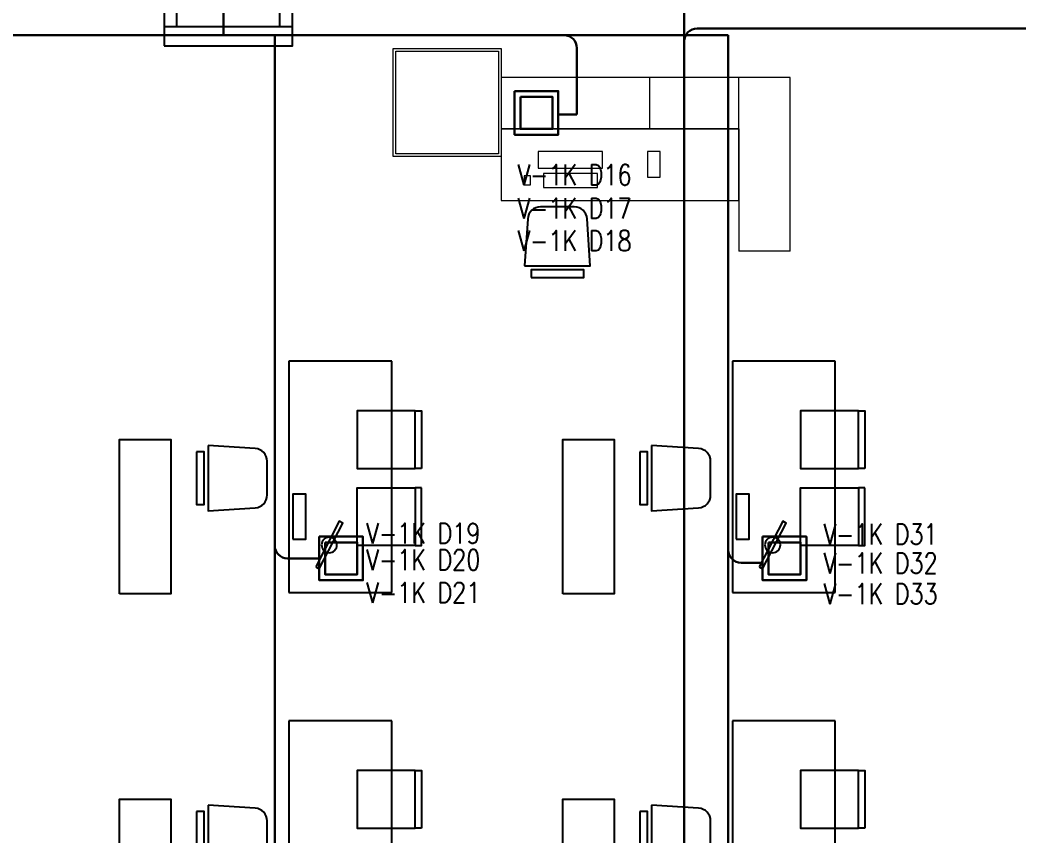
# Model space of a CAD drawing. Extents: x -1073 to 35213, y -1180 to 6950.
# Drawn here: x 17308 to 18086, y 1882 to 2517 of the extents above; entities that cross this region are included whole.
import ezdxf

# ---------------------------------------------------------------- set-up
doc = ezdxf.new("R2010")
doc.units = 0
doc.header["$LTSCALE"] = 25
doc.layers.get('0').update_dxf_attribs({"color": 9, "lineweight": 9})
for name, color, linetype, lineweight in [('01', 9, 'Continuous', 9), ('05', 9, 'Continuous', 9), ('14', 9, 'Continuous', 9), ('DATA SARI', 30, 'Continuous', 30), ('DATA TAVAN', 160, 'Continuous', 30), ('E-YAZI', 7, 'Continuous', 30)]:
    doc.layers.add(name, color=color, linetype=linetype, lineweight=lineweight)
doc.styles.add('E-YAZI', font='txttw.shx')

# ---------------------------------------------------------------- blocks, each defined once
blk = doc.blocks.new('p-kolon-80x80-vw')
at = {"layer": '01'}
blk.add_lwpolyline([(-40, -40), (-40, 40), (40, 40), (40, -40)], close=True, dxfattribs=at)
blk = doc.blocks.new('m-çalışma dolap modül')
at = {"lineweight": -3, "ltscale": 0.5}
blk.add_lwpolyline([(0, 40), (120, 40), (120, 0), (0, 0)], close=True, dxfattribs=at)
blk = doc.blocks.new('m-vw-sandalye-02')
at = {"lineweight": -3, "ltscale": 0.5}
for points in [[(-22.5, 0), (-22.5, -5), (22.5, -5), (22.5, 0)], [(-22.5, -5), (22.5, -5), (22.5, -50), (-22.5, -50)]]:
    blk.add_lwpolyline(points, close=True, dxfattribs=at)
blk = doc.blocks.new('m-vw-sandalye')
at = {"lineweight": -3, "ltscale": 0.5}
blk.add_lwpolyline([(-20.5, 0), (20.5, 0), (20.5, -6), (-20.5, -6)], close=True, dxfattribs=at)
blk.add_lwpolyline([(-25.5, -9), (25.5, -9), (23.11, -45.65, -0.395265), (13.13, -55), (-13.13, -55, -0.395265), (-23.11, -45.65)], format="xyb", close=True, dxfattribs=at)
blk = doc.blocks.new('m-vw-çalışma-p-01')
at = {"lineweight": -3, "ltscale": 0.5}
for p, q in [((11.93, 179.03), (91.93, 179.03)), ((11.93, -0.97), (11.93, 179.03)), ((91.93, 179.03), (91.93, -0.97)), ((91.93, -0.97), (11.93, -0.97))]:
    blk.add_line(p, q, dxfattribs=at)
for points in [[(32.8, 159.16), (35.47, 160.53), (53.74, 124.95), (51.08, 123.58)], [(15, 137.5), (25, 137.5), (25, 102.5), (15, 102.5)]]:
    blk.add_lwpolyline(points, close=True, dxfattribs=at)
blk.add_circle((43.27, 142.05), 6, dxfattribs=at)
at = {"lineweight": -3, "ltscale": 0.5, "xscale": -1, "rotation": 270}
blk.add_blockref('m-vw-sandalye-02', (115, 120), dxfattribs=at)
at = {"lineweight": -3, "rotation": 90}
blk.add_blockref('m-vw-sandalye', (-60, 90), dxfattribs=at)
at = {"lineweight": -3, "ltscale": 0.5, "rotation": 270}
blk.add_blockref('m-vw-sandalye-02', (115, 60), dxfattribs=at)
blk = doc.blocks.new('m-vw-tekli koltuk')
at = {"lineweight": -3, "ltscale": 0.5}
blk.add_lwpolyline([(-50, 0), (50, 0), (50, -80), (-50, -80)], close=True, dxfattribs=at)
for points in [[(-50, -15), (-50, -15), (50, -15)], [(-40, -15), (-40, -15), (-40, -80)], [(40, -15), (40, -15), (40, -80)]]:
    blk.add_lwpolyline(points, dxfattribs=at)
blk = doc.blocks.new('m-vw-bilgisayar-2')
for points in [[(38, 60), (18, 60), (18, 70), (38, 70)], [(25, 25), (38, 25), (38, -25), (25, -25)], [(10, 21), (21, 21), (21, -21), (10, -21)], [(12, -31), (19, -31), (19, -36), (12, -36)]]:
    blk.add_lwpolyline(points, close=True)
blk = doc.blocks.new('E-DÖŞEME BUAT')
at = {"layer": 'E-YAZI', "color": 5}
for points in [[(-34, 34), (0, 34), (0, 0), (-34, 0)], [(-29.5, 29.5), (-4.5, 29.5), (-4.5, 4.5), (-29.5, 4.5)]]:
    blk.add_lwpolyline(points, close=True, dxfattribs=at)

msp = doc.modelspace()

# ---------------------------------------------------------------- linework, layer by layer
at = {"layer": '05'}
for p, q in [((17798.45, 2431.99), (17798.45, 2471.99)), ((17867.84, 2431.99), (17867.84, 2471.99)), ((17907.84, 2336.99), (17867.84, 2336.99))]:
    msp.add_line(p, q, dxfattribs=at)
msp.add_lwpolyline([(17907.84, 2336.99), (17907.84, 2471.99), (17682.84, 2471.99), (17682.84, 2431.99), (17867.84, 2431.99), (17867.84, 2336.99)], dxfattribs=at)
msp.add_lwpolyline([(17682.84, 2431.99), (17682.84, 2376.39), (17867.84, 2376.39), (17867.84, 2431.99)], close=True, dxfattribs=at)
at = {"layer": '14'}
msp.add_lwpolyline([(17598.84, 2494.5), (17682.84, 2494.5), (17682.84, 2410.5), (17598.84, 2410.5)], close=True, dxfattribs=at)
at = {"layer": 'DATA SARI'}
for p, q in [((17466.85, 2533.48), (17466.85, 2504.97)), ((17466.85, 2504.97), (17115.14, 2504.97)), ((17466.85, 2504.97), (17731.79, 2504.97)), ((17506.63, 2504.97), (17506.63, 2107.72)), ((17731.79, 2504.97), (17859.58, 2504.97)), ((17859.58, 2504.97), (17859.58, 2104.37)), ((17741.79, 2494.97), (17741.79, 2443.12)), ((17727.34, 2443.12), (17741.79, 2443.12)), ((17506.63, 2112.72), (17506.63, 1826.31)), ((17859.58, 2104.37), (17859.58, 466.82)), ((17541.34, 2097.72), (17516.63, 2097.72)), ((17886.34, 2094.37), (17869.58, 2094.37))]:
    msp.add_line(p, q, dxfattribs=at)
for centre, start, end in [((17731.79, 2494.97), 0, 90), ((17516.63, 2107.72), 180, 270), ((17869.58, 2104.37), 180, 270)]:
    msp.add_arc(centre, 10, start, end, dxfattribs=at)
at = {"layer": 'DATA TAVAN'}
for p, q in [((17825.27, 2500.17), (17825.16, 2545.45)), ((18329.68, 2510.17), (17835.27, 2510.17)), ((17825.27, 1936.6), (17825.27, 2500.17)), ((17825.27, 1958.85), (17825.27, 1788.89))]:
    msp.add_line(p, q, dxfattribs=at)
msp.add_arc((17835.27, 2500.17), 10, 90, 180, dxfattribs=at)

# ---------------------------------------------------------------- block references
msp.add_blockref('p-kolon-80x80-vw', (17640.84, 2452.5))
at = {"layer": '05', "lineweight": -3, "xscale": -1, "rotation": 180}
for name, p in [('m-vw-tekli koltuk', (17470.62, 2496.79)), ('m-vw-sandalye', (17726.65, 2316.39)), ('m-vw-çalışma-p-01', (17505.84, 2250.22)), ('m-vw-çalışma-p-01', (17850.84, 2250.22)), ('m-vw-çalışma-p-01', (17505.84, 1970.22)), ('m-vw-çalışma-p-01', (17850.84, 1970.22))]:
    msp.add_blockref(name, p, dxfattribs=at)
at = {"layer": '05', "xscale": -1, "rotation": 270}
msp.add_blockref('m-vw-bilgisayar-2', (17736.72, 2376.39), dxfattribs=at)
at = {"layer": '05', "lineweight": -3, "rotation": 90}
for p in [(17425.84, 2070.22), (17770.84, 2070.22), (17425.84, 1790.22), (17770.84, 1790.22)]:
    msp.add_blockref('m-çalışma dolap modül', p, dxfattribs=at)
at = {"layer": 'E-YAZI', "color": 1}
for p in [(17727.34, 2427.49), (17575.34, 2080.72), (17920.34, 2080.72)]:
    msp.add_blockref('E-DÖŞEME BUAT', p, dxfattribs=at)

# ---------------------------------------------------------------- texts
at = {"layer": 'E-YAZI', "color": 6, "style": 'E-YAZI', "width": 0.8}
for s, p in [('V-1K D16', (17695.47, 2388.36)), ('V-1K D17', (17695.47, 2362.22)), ('V-1K D18', (17695.47, 2337)), ('V-1K D19', (17577.82, 2109.25)), ('V-1K D31', (17933.65, 2108.57)), ('V-1K D20', (17577.82, 2088.6)), ('V-1K D32', (17933.65, 2086.07)), ('V-1K D21', (17577.82, 2063.08)), ('V-1K D33', (17933.65, 2062.21))]:
    msp.add_text(s, height=16, dxfattribs=at).set_placement(p)

doc.saveas('drawing.dxf')
